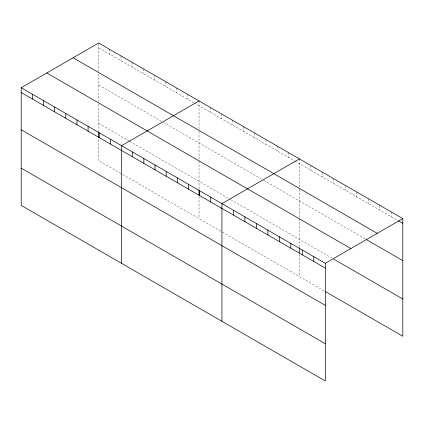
<?xml version="1.0" encoding="UTF-8"?>
<svg xmlns="http://www.w3.org/2000/svg" width="424" height="424" viewBox="0 0 424 424"><rect width="100%" height="100%" fill="white"/><g stroke="black" fill="none" stroke-linecap="round" stroke-linejoin="round"><path stroke-width="0.32" stroke-dasharray="2.12 1.59" d="M98.681 47.806L194.022 102.852M194.579 103.17L294.383 160.791M294.94 161.115L397.876 220.544M98.681 85.049L162.8 122.07M163.357 122.393L263.156 180.014M263.717 180.333L365.599 239.157M98.681 123.426L129.347 141.134M129.903 141.452L230.264 199.397M230.82 199.72L332.225 258.264M120.983 173.548L98.681 160.675L98.681 138.457M122.653 174.513L221.339 231.493M222.457 232.135L324.567 291.087M391.31 211.963L391.31 216.754M379.825 205.327L379.825 210.124M368.334 198.697L368.334 203.488M356.844 192.061L356.844 196.858M345.353 185.431L345.353 190.222M333.868 178.796L333.868 183.587M322.378 172.165L322.378 176.956M310.887 165.53L310.887 170.321M299.397 158.894L299.397 188.521M299.397 189.173L299.397 218.137M299.397 218.8L299.397 247.155M299.397 254.342L299.397 276.559M288.246 152.46L288.246 157.251M277.095 146.02L277.095 150.812M265.943 139.581L265.943 144.377M254.792 133.147L254.792 137.938M243.641 126.707L243.641 131.498M232.49 120.268L232.49 125.064M221.339 113.828L221.339 118.625M210.187 107.394L210.187 112.185M199.036 100.954L199.036 130.576M199.036 131.233L199.036 189.21M199.036 196.397L199.036 218.614M187.885 94.515L187.885 99.311M176.734 88.081L176.734 92.872M165.588 81.641L165.588 86.432M154.437 75.202L154.437 79.993M143.286 68.762L143.286 73.559M132.134 62.328L132.134 67.119M120.983 55.889L120.983 60.68M109.832 49.449L109.832 54.245M98.681 43.608L98.681 71.327M98.681 73.946L98.681 101.59M98.681 104.24L98.681 131.27"/><path stroke-width="0.64" d="M325.319 305.365L325.319 263.325L21.2 87.742L21.2 205.407L325.319 380.991L325.319 305.365L21.2 129.781M325.113 291.405L402.8 336.259L402.8 218.593L98.681 43.01L21.2 87.742M199.036 100.954L121.561 145.686L121.561 263.346M299.397 158.894L221.922 203.626L221.922 321.291M325.319 263.325L402.8 218.593M398.422 220.862L402.8 223.39M73.108 57.775L377.233 233.354M366.145 239.47L402.8 260.633M46.767 72.981L350.892 248.565M333.868 259.212L402.8 299.01M21.2 92.538L325.319 268.122M21.2 168.158L325.319 343.742M313.834 256.695L313.834 261.486M302.344 250.059L302.344 254.856M299.397 247.807L299.397 253.033M290.853 243.429L290.853 248.22M279.363 236.793L279.363 241.59M267.878 230.163L267.878 234.954M256.387 223.528L256.387 228.319M244.897 216.897L244.897 221.688M233.407 210.262L233.407 215.053M210.77 197.192L210.77 201.983M199.619 190.752L199.619 195.543M199.036 189.862L199.036 195.093M188.468 184.313L188.468 189.109M177.317 177.879L177.317 182.67M166.166 171.439L166.166 176.23M155.014 165L155.014 169.791M143.863 158.56L143.863 163.357M132.712 152.126L132.712 156.917M110.41 139.247L110.41 144.043M99.258 132.807L99.258 137.604M98.681 131.922L98.681 137.805M88.107 126.373L88.107 131.164M76.956 119.934L76.956 124.725M65.805 113.494L65.805 118.291M54.654 107.06L54.654 111.851M43.502 100.621L43.502 105.412M32.351 94.181L32.351 98.978"/></g></svg>
